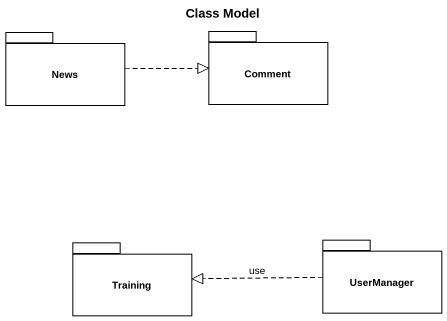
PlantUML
@startuml
title Class Model
package News {
}
package Comment {
}
package Training {
}
package UserManager {
}
News .right.|> Comment
UserManager .left.|> Training : use
@enduml
